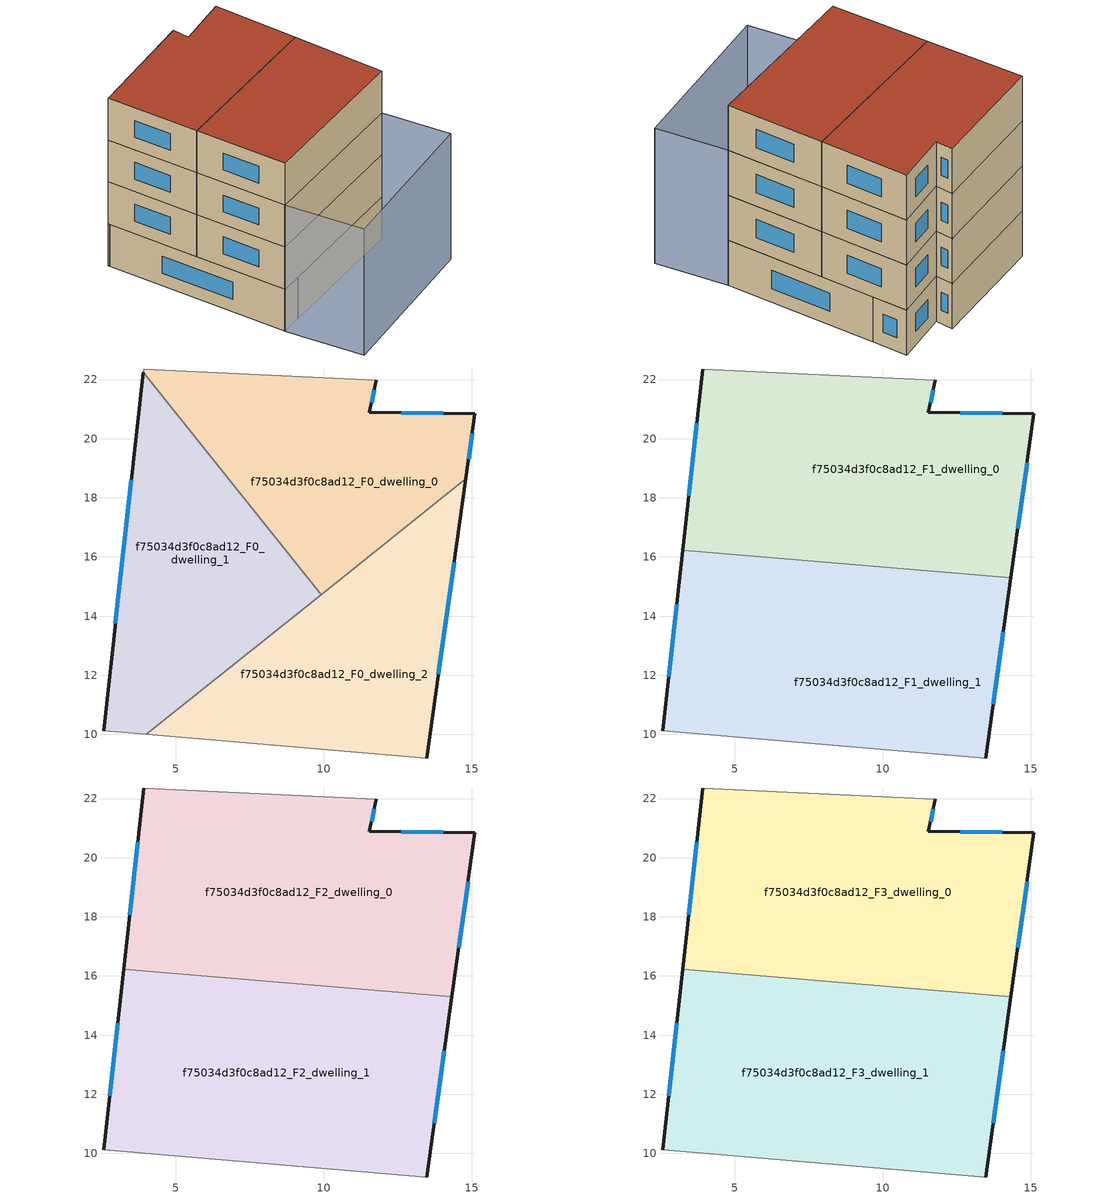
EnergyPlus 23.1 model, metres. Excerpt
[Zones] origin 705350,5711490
f75034d3f0c8ad12_F0_dwelling_0
 floor ground (EU_floor_Construction): 15.12,20.85 14.81,18.64 9.91,14.73 3.91,22.25 3.92,22.36 11.78,21.99 11.55,20.89 z0
 wall outside (EU_wall_Construction): 14.81,18.64 15.12,20.85 11.55,20.89 11.78,21.99 z0:3
 wall adiabatic (EU_wall_Construction): 11.78,21.99 3.92,22.36 3.91,22.25 z0:3
 wall to f75034d3f0c8ad12_F0_dwelling_1 (EU_wall_Construction): 3.91,22.25 9.91,14.73 z0:3
 wall to f75034d3f0c8ad12_F0_dwelling_2 (EU_wall_Construction): 9.91,14.73 14.81,18.64 z0:3
 window (EU_Window_Construction): 11.62,21.22 11.71,21.66 / 14.05,20.86 12.62,20.88 / 14.9,19.3 15.02,20.19 z0.9:2.1
f75034d3f0c8ad12_F0_dwelling_1
 floor ground (EU_floor_Construction): 3.91,22.25 9.91,14.73 4.01,10.01 2.56,10.13 z0
 wall outside (EU_wall_Construction): 3.91,22.25 2.56,10.13 z0:3
 wall adiabatic (EU_wall_Construction): 2.56,10.13 4.01,10.01 z0:3
 wall to f75034d3f0c8ad12_F0_dwelling_2 (EU_wall_Construction): 4.01,10.01 9.91,14.73 z0:3
 window (EU_Window_Construction): 3.5,18.62 2.96,13.76 z0.9:2.1
f75034d3f0c8ad12_F0_dwelling_2
 floor ground (EU_floor_Construction): 14.81,18.64 13.48,9.2 4.01,10.01 z0
 wall outside (EU_wall_Construction): 13.48,9.2 14.81,18.64 z0:3
 wall adiabatic (EU_wall_Construction): 4.01,10.01 13.48,9.2 z0:3
 window (EU_Window_Construction): 13.88,12.03 14.41,15.82 z0.9:2.1
f75034d3f0c8ad12_F1_dwelling_0
 floor to f75034d3f0c8ad12_F0_dwelling_0 (EU_floor_Construction): 15.12,20.85 14.81,18.64 10.98,15.58 9.11,15.74 3.91,22.25 3.92,22.36 11.78,21.99 11.55,20.89 z3
 floor to f75034d3f0c8ad12_F0_dwelling_1 (EU_floor_Construction): 3.91,22.25 9.11,15.74 3.24,16.24 z3
 floor to f75034d3f0c8ad12_F0_dwelling_2 (EU_floor_Construction): 14.81,18.64 14.34,15.3 10.98,15.58 z3
 wall outside (EU_wall_Construction): 3.92,22.36 3.24,16.24 / 14.34,15.29 15.12,20.85 11.55,20.89 11.78,21.99 z3:6
 wall adiabatic (EU_wall_Construction): 11.78,21.99 3.92,22.36 z3:6
 wall to f75034d3f0c8ad12_F1_dwelling_1 (EU_wall_Construction): 3.24,16.24 14.34,15.29 z3:6
 window (EU_Window_Construction): 3.71,20.52 3.44,18.07 / 11.62,21.22 11.71,21.66 / 14.05,20.86 12.62,20.88 / 14.57,16.96 14.88,19.19 z3.9:5.1
f75034d3f0c8ad12_F1_dwelling_1
 floor to f75034d3f0c8ad12_F0_dwelling_2 (EU_floor_Construction): 14.34,15.3 13.48,9.2 4.01,10.01 10.98,15.58 z3
 floor to f75034d3f0c8ad12_F0_dwelling_0 (EU_floor_Construction): 10.98,15.58 9.91,14.73 9.11,15.74 z3
 floor to f75034d3f0c8ad12_F0_dwelling_1 (EU_floor_Construction): 9.11,15.74 9.91,14.73 4.01,10.01 2.56,10.13 3.24,16.24 z3
 wall outside (EU_wall_Construction): 13.48,9.2 14.34,15.29 / 3.24,16.24 2.56,10.13 z3:6
 wall adiabatic (EU_wall_Construction): 2.56,10.13 13.48,9.2 z3:6
 window (EU_Window_Construction): 13.74,11.03 14.08,13.47 / 3.03,14.41 2.76,11.96 z3.9:5.1
f75034d3f0c8ad12_F2_dwelling_0
 floor to f75034d3f0c8ad12_F1_dwelling_0 (EU_floor_Construction): 15.12,20.85 14.34,15.29 3.24,16.24 3.92,22.36 11.78,21.99 11.55,20.89 z6
 wall outside (EU_wall_Construction): 3.92,22.36 3.24,16.24 / 14.34,15.29 15.12,20.85 11.55,20.89 11.78,21.99 z6:9
 wall adiabatic (EU_wall_Construction): 11.78,21.99 3.92,22.36 z6:9
 wall to f75034d3f0c8ad12_F2_dwelling_1 (EU_wall_Construction): 3.24,16.24 14.34,15.29 z6:9
 window (EU_Window_Construction): 3.71,20.52 3.44,18.07 / 11.62,21.22 11.71,21.66 / 14.05,20.86 12.62,20.88 / 14.57,16.96 14.88,19.19 z6.9:8.1
f75034d3f0c8ad12_F2_dwelling_1
 floor to f75034d3f0c8ad12_F1_dwelling_1 (EU_floor_Construction): 14.34,15.29 13.48,9.2 2.56,10.13 3.24,16.24 z6
 wall outside (EU_wall_Construction): 13.48,9.2 14.34,15.29 / 3.24,16.24 2.56,10.13 z6:9
 wall adiabatic (EU_wall_Construction): 2.56,10.13 13.48,9.2 z6:9
 window (EU_Window_Construction): 13.74,11.03 14.08,13.47 / 3.03,14.41 2.76,11.96 z6.9:8.1
f75034d3f0c8ad12_F3_dwelling_0
 floor to f75034d3f0c8ad12_F2_dwelling_0 (EU_floor_Construction): 15.12,20.85 14.34,15.29 3.24,16.24 3.92,22.36 11.78,21.99 11.55,20.89 z9
 wall outside (EU_wall_Construction): 3.92,22.36 3.24,16.24 / 14.34,15.29 15.12,20.85 11.55,20.89 11.78,21.99 z9:12
 wall adiabatic (EU_wall_Construction): 11.78,21.99 3.92,22.36 z9:12
 wall to f75034d3f0c8ad12_F3_dwelling_1 (EU_wall_Construction): 3.24,16.24 14.34,15.29 z9:12
 window (EU_Window_Construction): 3.71,20.52 3.44,18.07 / 11.62,21.22 11.71,21.66 / 14.05,20.86 12.62,20.88 / 14.57,16.96 14.88,19.19 z9.9:11.1
 roof outside (EU_roof_Construction): 14.34,15.29 15.12,20.85 11.55,20.89 11.78,21.99 3.92,22.36 3.24,16.24 z12
f75034d3f0c8ad12_F3_dwelling_1
 floor to f75034d3f0c8ad12_F2_dwelling_1 (EU_floor_Construction): 14.34,15.29 13.48,9.2 2.56,10.13 3.24,16.24 z9
 wall outside (EU_wall_Construction): 13.48,9.2 14.34,15.29 / 3.24,16.24 2.56,10.13 z9:12
 wall adiabatic (EU_wall_Construction): 2.56,10.13 13.48,9.2 z9:12
 window (EU_Window_Construction): 13.74,11.03 14.08,13.47 / 3.03,14.41 2.76,11.96 z9.9:11.1
 roof outside (EU_roof_Construction): 13.48,9.2 14.34,15.29 3.24,16.24 2.56,10.13 z12
shading: 11.78,21.99 3.92,22.36 / 13.41,4.67 2.44,4.89 / 2.44,4.89 2.54,10.13 / 2.54,10.13 13.52,9.91 / 13.52,9.91 13.41,4.67 z0:9
[Building]
EU S2 Campaign: North Axis=0; Terrain=City; Solar Distribution=FullExterior
[Site:Location]
London: Latitude=51.5; Longitude=-0.5; Time Zone=0; Elevation=25
[SizingPeriod:WeatherFileDays]
AnnualSizingPeriod: Begin Month=1; Begin Day of Month=1; End Month=12; End Day of Month=31; Day of Week for Start Day=Monday; Use Weather File Daylight Saving Period=No; Use Weather File Rain and Snow Indicators=No
[MATERIAL]
EU_InternalMass_Material: Roughness=MediumRough; Thickness=0.1; Conductivity=1; Density=1800; Specific Heat=900; Thermal Absorptance=0.9; Solar Absorptance=0.7; Visible Absorptance=0.7
[MATERIAL:NOMASS] Roughness=MediumRough; Thermal Absorptance=0.9; Solar Absorptance=0.7; Visible Absorptance=0.7
Name | Thermal Resistance
EU_wall_NoMass | 1.04674
EU_roof_NoMass | 4.32442
EU_floor_NoMass | 2.04616
[WINDOWMATERIAL:SIMPLEGLAZINGSYSTEM]
EU_Window_SimpleGlazing: UFactor=4.25843; Solar Heat Gain Coefficient=0.85; Visible Transmittance=0.85
[CONSTRUCTION]
EU_wall_Construction: EU_wall_NoMass
EU_roof_Construction: EU_roof_NoMass
EU_floor_Construction: EU_floor_NoMass
EU_Window_Construction: EU_Window_SimpleGlazing
EU_InternalMass_Construction: EU_InternalMass_Material
[ZONE] Type=1; Multiplier=1; Ceiling Height=autocalculate; Floor Area=autocalculate; Part of Total Floor Area=Yes
Name | Volume
f75034d3f0c8ad12_F0_dwelling_0 | 135.748
f75034d3f0c8ad12_F1_dwelling_0; f75034d3f0c8ad12_F2_dwelling_0; f75034d3f0c8ad12_F3_dwelling_0 | 203.648
f75034d3f0c8ad12_F0_dwelling_1 | 135.764
f75034d3f0c8ad12_F1_dwelling_1; f75034d3f0c8ad12_F2_dwelling_1; f75034d3f0c8ad12_F3_dwelling_1 | 203.654
f75034d3f0c8ad12_F0_dwelling_2 | 135.762
[INTERNALMASS] Construction=EU_InternalMass_Construction
Name | Zone or ZoneList | Surface Area
f75034d3f0c8ad12_F0_dwelling_0_EU_InternalMass | f75034d3f0c8ad12_F0_dwelling_0 | 45.2501
f75034d3f0c8ad12_F0_dwelling_1_EU_InternalMass | f75034d3f0c8ad12_F0_dwelling_1 | 45.2578
f75034d3f0c8ad12_F0_dwelling_2_EU_InternalMass | f75034d3f0c8ad12_F0_dwelling_2 | 45.2543
f75034d3f0c8ad12_F1_dwelling_0_EU_InternalMass | f75034d3f0c8ad12_F1_dwelling_0 | 67.8825
f75034d3f0c8ad12_F1_dwelling_1_EU_InternalMass | f75034d3f0c8ad12_F1_dwelling_1 | 67.8847
f75034d3f0c8ad12_F2_dwelling_0_EU_InternalMass | f75034d3f0c8ad12_F2_dwelling_0 | 67.8825
f75034d3f0c8ad12_F2_dwelling_1_EU_InternalMass | f75034d3f0c8ad12_F2_dwelling_1 | 67.8847
f75034d3f0c8ad12_F3_dwelling_0_EU_InternalMass | f75034d3f0c8ad12_F3_dwelling_0 | 67.8825
f75034d3f0c8ad12_F3_dwelling_1_EU_InternalMass | f75034d3f0c8ad12_F3_dwelling_1 | 67.8847
[OTHEREQUIPMENT] Fuel Type=Electricity; Design Level Calculation Method=Watts/Area; Power per Zone Floor Area=1; Fraction Latent=0; Fraction Radiant=0; Fraction Lost=0; Carbon Dioxide Generation Rate=0; EndUse Subcategory=EU_Step8_InternalGains
Name | Zone or ZoneList or Space or SpaceList | Schedule
EU_Step8_InternalGain_f75034d3f0c8ad12_F0_dwelling_0_f000 | f75034d3f0c8ad12_F0_dwelling_0 | EU_Step8_GainSchedule_f75034d3f0c8ad12_F0_dwelling_0_f000
EU_Step8_InternalGain_f75034d3f0c8ad12_F0_dwelling_1_f000 | f75034d3f0c8ad12_F0_dwelling_1 | EU_Step8_GainSchedule_f75034d3f0c8ad12_F0_dwelling_1_f000
EU_Step8_InternalGain_f75034d3f0c8ad12_F0_dwelling_2_f000 | f75034d3f0c8ad12_F0_dwelling_2 | EU_Step8_GainSchedule_f75034d3f0c8ad12_F0_dwelling_2_f000
EU_Step8_InternalGain_f75034d3f0c8ad12_F1_dwelling_0_f000 | f75034d3f0c8ad12_F1_dwelling_0 | EU_Step8_GainSchedule_f75034d3f0c8ad12_F1_dwelling_0_f000
EU_Step8_InternalGain_f75034d3f0c8ad12_F1_dwelling_1_f000 | f75034d3f0c8ad12_F1_dwelling_1 | EU_Step8_GainSchedule_f75034d3f0c8ad12_F1_dwelling_1_f000
EU_Step8_InternalGain_f75034d3f0c8ad12_F2_dwelling_0_f000 | f75034d3f0c8ad12_F2_dwelling_0 | EU_Step8_GainSchedule_f75034d3f0c8ad12_F2_dwelling_0_f000
EU_Step8_InternalGain_f75034d3f0c8ad12_F2_dwelling_1_f000 | f75034d3f0c8ad12_F2_dwelling_1 | EU_Step8_GainSchedule_f75034d3f0c8ad12_F2_dwelling_1_f000
EU_Step8_InternalGain_f75034d3f0c8ad12_F3_dwelling_0_f000 | f75034d3f0c8ad12_F3_dwelling_0 | EU_Step8_GainSchedule_f75034d3f0c8ad12_F3_dwelling_0_f000
EU_Step8_InternalGain_f75034d3f0c8ad12_F3_dwelling_1_f000 | f75034d3f0c8ad12_F3_dwelling_1 | EU_Step8_GainSchedule_f75034d3f0c8ad12_F3_dwelling_1_f000
[ZONEVENTILATION:DESIGNFLOWRATE] Schedule=EU_AlwaysOn; Design Flow Rate Calculation Method=AirChanges/Hour; Air Changes per Hour=0.488719; Ventilation Type=Natural; Fan Pressure Rise=0; Fan Total Efficiency=1; Constant Term Coefficient=1; Temperature Term Coefficient=0; Velocity Term Coefficient=0; Velocity Squared Term Coefficient=0; Minimum Indoor Temperature=-100; Maximum Indoor Temperature=100; Delta Temperature=-100; Minimum Outdoor Temperature=-100; Maximum Outdoor Temperature=100; Maximum Wind Speed=40
Name | Zone or ZoneList or Space or SpaceList
EU_ConstantAir_f75034d3f0c8ad12_F0_dwelling_0 | f75034d3f0c8ad12_F0_dwelling_0
EU_ConstantAir_f75034d3f0c8ad12_F0_dwelling_1 | f75034d3f0c8ad12_F0_dwelling_1
EU_ConstantAir_f75034d3f0c8ad12_F0_dwelling_2 | f75034d3f0c8ad12_F0_dwelling_2
EU_ConstantAir_f75034d3f0c8ad12_F1_dwelling_0 | f75034d3f0c8ad12_F1_dwelling_0
EU_ConstantAir_f75034d3f0c8ad12_F1_dwelling_1 | f75034d3f0c8ad12_F1_dwelling_1
EU_ConstantAir_f75034d3f0c8ad12_F2_dwelling_0 | f75034d3f0c8ad12_F2_dwelling_0
EU_ConstantAir_f75034d3f0c8ad12_F2_dwelling_1 | f75034d3f0c8ad12_F2_dwelling_1
EU_ConstantAir_f75034d3f0c8ad12_F3_dwelling_0 | f75034d3f0c8ad12_F3_dwelling_0
EU_ConstantAir_f75034d3f0c8ad12_F3_dwelling_1 | f75034d3f0c8ad12_F3_dwelling_1
[HVACTEMPLATE:THERMOSTAT] Constant Heating Setpoint=20; Constant Cooling Setpoint=50
EU_HeatOnly_f75034d3f0c8ad12_F0_dwelling_0; EU_HeatOnly_f75034d3f0c8ad12_F0_dwelling_1; EU_HeatOnly_f75034d3f0c8ad12_F0_dwelling_2; EU_HeatOnly_f75034d3f0c8ad12_F1_dwelling_0; EU_HeatOnly_f75034d3f0c8ad12_F1_dwelling_1; EU_HeatOnly_f75034d3f0c8ad12_F2_dwelling_0; EU_HeatOnly_f75034d3f0c8ad12_F2_dwelling_1; EU_HeatOnly_f75034d3f0c8ad12_F3_dwelling_0; EU_HeatOnly_f75034d3f0c8ad12_F3_dwelling_1
[HVACTEMPLATE:ZONE:IDEALLOADSAIRSYSTEM] System Availability Schedule=EU_AlwaysOn; Maximum Heating Supply Air Temperature=50; Minimum Cooling Supply Air Temperature=13; Maximum Heating Supply Air Humidity Ratio=0.0156; Minimum Cooling Supply Air Humidity Ratio=0.0077; Heating Limit=NoLimit; Cooling Limit=NoLimit; Heating Availability Schedule=EU_AlwaysOn; Cooling Availability Schedule=EU_CoolingOff; Dehumidification Control Type=ConstantSensibleHeatRatio; Cooling Sensible Heat Ratio=0.7; Dehumidification Setpoint=60; Humidification Control Type=None; Humidification Setpoint=30; Outdoor Air Method=None; Outdoor Air Flow Rate per Person=0.00944; Outdoor Air Flow Rate per Zone Floor Area=0; Outdoor Air Flow Rate per Zone=0; Demand Controlled Ventilation Type=None; Outdoor Air Economizer Type=NoEconomizer; Heat Recovery Type=None; Sensible Heat Recovery Effectiveness=0.7; Latent Heat Recovery Effectiveness=0.65
Name | Template Thermostat
f75034d3f0c8ad12_F0_dwelling_0 | EU_HeatOnly_f75034d3f0c8ad12_F0_dwelling_0
f75034d3f0c8ad12_F0_dwelling_1 | EU_HeatOnly_f75034d3f0c8ad12_F0_dwelling_1
f75034d3f0c8ad12_F0_dwelling_2 | EU_HeatOnly_f75034d3f0c8ad12_F0_dwelling_2
f75034d3f0c8ad12_F1_dwelling_0 | EU_HeatOnly_f75034d3f0c8ad12_F1_dwelling_0
f75034d3f0c8ad12_F1_dwelling_1 | EU_HeatOnly_f75034d3f0c8ad12_F1_dwelling_1
f75034d3f0c8ad12_F2_dwelling_0 | EU_HeatOnly_f75034d3f0c8ad12_F2_dwelling_0
f75034d3f0c8ad12_F2_dwelling_1 | EU_HeatOnly_f75034d3f0c8ad12_F2_dwelling_1
f75034d3f0c8ad12_F3_dwelling_0 | EU_HeatOnly_f75034d3f0c8ad12_F3_dwelling_0
f75034d3f0c8ad12_F3_dwelling_1 | EU_HeatOnly_f75034d3f0c8ad12_F3_dwelling_1
[SIZING:ZONE] Zone Cooling Design Supply Air Temperature Input Method=SupplyAirTemperature; Zone Cooling Design Supply Air Temperature=13; Zone Heating Design Supply Air Temperature Input Method=SupplyAirTemperature; Zone Heating Design Supply Air Temperature=50; Zone Cooling Design Supply Air Humidity Ratio=0.008; Zone Heating Design Supply Air Humidity Ratio=0.008; Cooling Design Air Flow Method=DesignDay; Cooling Design Air Flow Rate=0; Cooling Minimum Air Flow per Zone Floor Area=0.000762; Cooling Minimum Air Flow=0; Cooling Minimum Air Flow Fraction=0.2; Heating Design Air Flow Method=DesignDay; Heating Design Air Flow Rate=0; Heating Maximum Air Flow per Zone Floor Area=0.002032; Heating Maximum Air Flow=0.141576; Heating Maximum Air Flow Fraction=0.3; Account for Dedicated Outdoor Air System=No; Dedicated Outdoor Air System Control Strategy=NeutralSupplyAir; Dedicated Outdoor Air Low Setpoint Temperature for Design=autosize; Dedicated Outdoor Air High Setpoint Temperature for Design=autosize; Zone Load Sizing Method=Sensible Load Only No Latent Load; Zone Latent Cooling Design Supply Air Humidity Ratio Input Method=HumidityRatioDifference; Zone Cooling Design Supply Air Humidity Ratio Difference=0.005; Zone Latent Heating Design Supply Air Humidity Ratio Input Method=HumidityRatioDifference; Zone Humidification Design Supply Air Humidity Ratio Difference=0.005
f75034d3f0c8ad12_F0_dwelling_0; f75034d3f0c8ad12_F0_dwelling_1; f75034d3f0c8ad12_F0_dwelling_2; f75034d3f0c8ad12_F1_dwelling_0; f75034d3f0c8ad12_F1_dwelling_1; f75034d3f0c8ad12_F2_dwelling_0; f75034d3f0c8ad12_F2_dwelling_1; f75034d3f0c8ad12_F3_dwelling_0; f75034d3f0c8ad12_F3_dwelling_1
[SCHEDULE:CONSTANT]
Name | Hourly Value
EU_AlwaysOn | 1
EU_CoolingOff | 0
[SCHEDULE:FILE] Column Number=1; Rows to Skip at Top=0; Number of Hours of Data=8760; Column Separator=Comma; Interpolate to Timestep=No; Minutes per Item=60; Adjust Schedule for Daylight Savings=Yes
Name | File
EU_Step8_GainSchedule_f75034d3f0c8ad12_F0_dwelling_0_f000 | ../../schedules/f75034d3f0c8ad12/f75034d3f0c8ad12_F0_dwelling_0_f000_gain.csv
EU_Step8_GainSchedule_f75034d3f0c8ad12_F0_dwelling_1_f000 | ../../schedules/f75034d3f0c8ad12/f75034d3f0c8ad12_F0_dwelling_1_f000_gain.csv
EU_Step8_GainSchedule_f75034d3f0c8ad12_F0_dwelling_2_f000 | ../../schedules/f75034d3f0c8ad12/f75034d3f0c8ad12_F0_dwelling_2_f000_gain.csv
EU_Step8_GainSchedule_f75034d3f0c8ad12_F1_dwelling_0_f000 | ../../schedules/f75034d3f0c8ad12/f75034d3f0c8ad12_F1_dwelling_0_f000_gain.csv
EU_Step8_GainSchedule_f75034d3f0c8ad12_F1_dwelling_1_f000 | ../../schedules/f75034d3f0c8ad12/f75034d3f0c8ad12_F1_dwelling_1_f000_gain.csv
EU_Step8_GainSchedule_f75034d3f0c8ad12_F2_dwelling_0_f000 | ../../schedules/f75034d3f0c8ad12/f75034d3f0c8ad12_F2_dwelling_0_f000_gain.csv
EU_Step8_GainSchedule_f75034d3f0c8ad12_F2_dwelling_1_f000 | ../../schedules/f75034d3f0c8ad12/f75034d3f0c8ad12_F2_dwelling_1_f000_gain.csv
EU_Step8_GainSchedule_f75034d3f0c8ad12_F3_dwelling_0_f000 | ../../schedules/f75034d3f0c8ad12/f75034d3f0c8ad12_F3_dwelling_0_f000_gain.csv
EU_Step8_GainSchedule_f75034d3f0c8ad12_F3_dwelling_1_f000 | ../../schedules/f75034d3f0c8ad12/f75034d3f0c8ad12_F3_dwelling_1_f000_gain.csv
